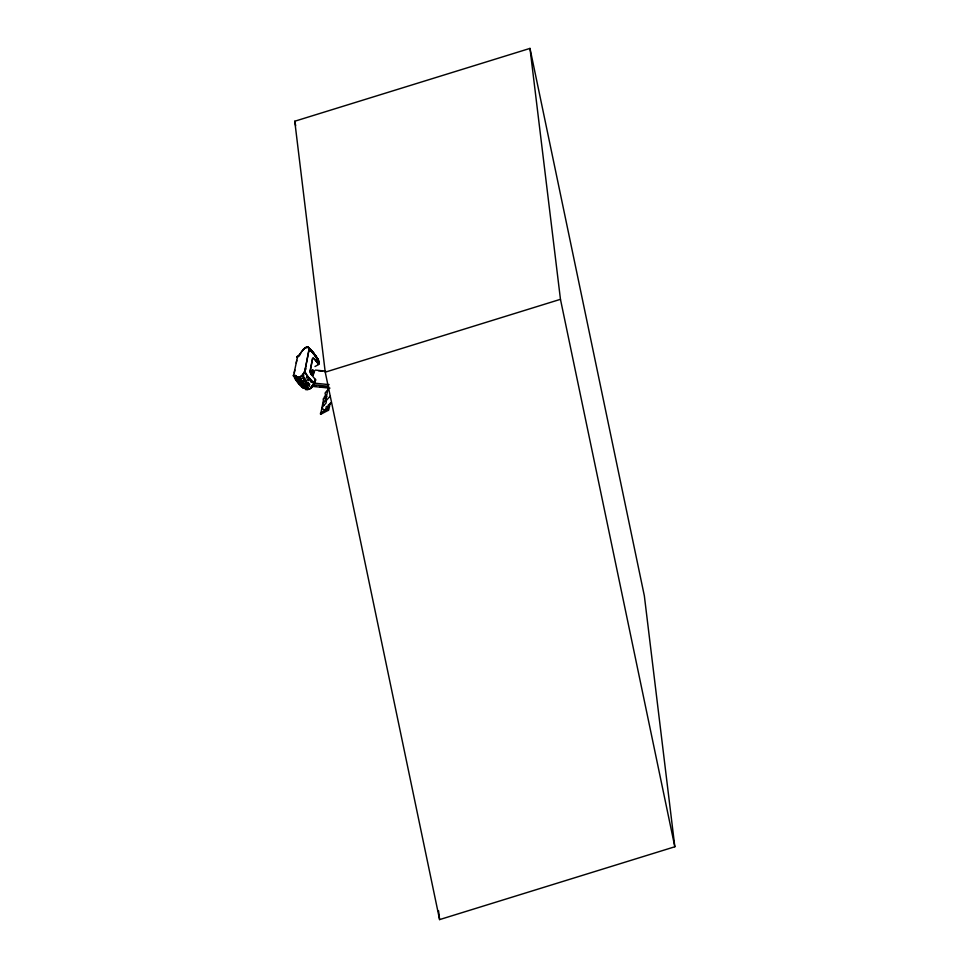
<?xml version="1.0" encoding="UTF-8"?>
<svg xmlns="http://www.w3.org/2000/svg" width="968" height="968" viewBox="0 0 968 968"><rect width="100%" height="100%" fill="white"/><g stroke="black" fill="none" stroke-linecap="round" stroke-linejoin="round"><path stroke-width="1.45" d="M293.643 375.899L293.969 375.741A3.388 1.319 -39 0 1 295.7 375.717L295.845 376.177A19.614 7.647 -39 0 0 297.527 377.556L299.245 377.326A4.078 1.585 -39 0 0 302.766 374.676L303.166 374.059A24.381 9.498 -39 0 0 304.956 370.466L309.082 349.448A24.333 9.486 -39 0 0 308.344 347.27L308.127 346.992A4.078 1.585 -39 0 0 307.086 346.992M304.448 386.656L302.101 384.248L303.202 385.772M310.74 349.533C311.067 350.803 310.401 349.581 309.228 348.468M311.805 351.154L310.958 350.271L314.951 355.752M298.023 378.621L297.781 378.04L298.144 378.645M315.895 356.72L315.29 355.788L315.665 356.418M314.661 354.603L312.652 351.735L313.535 352.618M305.295 388.737L305.464 389.656M309.216 350.936L309.276 348.976M318.593 362.504L317.879 358.983M308.974 350.973L309.01 349.605A24.381 9.498 -39 0 0 308.284 347.355M318.508 362.746L318.303 363.762L318.472 360.725L313.947 353.84M298.616 378.694L298.495 378.778M315.774 380.134L315.29 379.371M309.687 384.611L309.76 384.356M296.026 378.04L295.881 378.319M306.796 376.794L306.953 376.746M307.582 377.956L307.921 378.04M317.129 358.087L318.036 359.237A24.333 9.486 -39 0 1 318.774 361.427L318.726 364.44L314.588 359.297A2.916 1.125 61.2 0 0 312.591 358.777L310.208 371.131A2.916 1.125 61.2 0 0 311.587 374.798L315.266 379.468L314.152 383.038M296.317 378.96L296.22 379.214M317.673 358.85L317.117 358.075M302.234 383.449L301.931 383.122M312.858 386.038L311.829 387.273A3.993 1.561 -39 0 1 308.949 389.257L307.231 389.523A19.614 7.647 -39 0 1 305.344 387.732L305.271 387.587A3.436 1.343 -39 0 0 303.178 387.757L301.738 386.897A19.759 7.659 61.2 0 1 294.659 378.161L293.812 375.536L298.168 382.65M303.601 388.216L303.662 387.72A3.388 1.319 -39 0 1 305.392 387.696L305.392 387.744A3.424 1.331 -39 0 0 303.601 387.793L301.738 385.929M293.594 376.298L293.897 375.814A3.424 1.331 -39 0 1 295.651 375.778M294.345 372.753L294.877 369.994M296.208 363.121L296.74 360.362M296.886 356.539L297.14 357.398M302.96 387.865L303.299 387.115M312.785 370.175L311.672 373.418M313.233 375.233L314.007 371.978M314.176 372.244C315.471 368.397 313.1 373.829 312.918 375.257M330.003 403.813L328.709 410.081L320.674 414.316L323.433 400.062A1.694 1.416 10.9 0 1 323.953 398.187M325.188 409.452A1.863 0.907 42.1 0 1 323.494 409.452L323.239 409.282A2.178 1.815 10.9 0 1 322.755 406.693L325.877 403.245A1.706 1.416 10.9 0 0 325.575 401.284L328.334 387.019M325.599 410.226L326.361 406.439M328.212 405.035L327.39 409.282L328.273 410.444M320.674 414.316A1.694 1.416 10.9 0 1 321.195 412.441L327.789 408.919L329.108 404.418M297.612 356.781A3.388 1.319 -39 0 0 298.58 356.079A3.436 1.343 -39 0 1 297.551 356.781L297.091 357.64M306.711 377.992L306.36 377.641M306.699 389.777L306.759 388.725M310.752 387.006L310.74 386.97M303.855 375.318L303.722 375.064M309.034 380.739L309.143 380.63M309.796 349.218L310.111 349.46M305.779 368.869L304.835 371.47L305.815 373.382A19.759 7.659 61.2 0 0 312.833 382.106L314.152 383.171L312.277 386.522M293.207 375.366L293.449 376.032L297.636 356.478A3.388 1.319 -39 0 0 299.826 354.385L300.237 353.659A19.566 7.623 -39 0 1 302.318 350.622M309.252 388.942C306.977 386.45 311.055 390.007 307.037 389.39A19.614 7.647 -39 0 1 305.15 387.599L303.166 385.566M313.305 353.55L311.926 351.36M305.622 368.663L305.065 370.357M314.709 382.445L315.52 379.613L314.648 382.445A24.381 9.498 -39 0 1 312.785 386.063L312.422 386.631A4.078 1.585 -39 0 1 308.949 389.305L307.062 389.33M304.835 371.47L309.094 349.146L310.704 350.38M311.648 387.139L315.266 379.468M305.549 347.935L305.803 347.778A4.09 1.597 -39 0 1 306.566 347.355A4.005 1.561 -39 0 0 305.803 347.778L305.827 347.706M304.533 378.27L304.884 378.863L304.642 378.27M307.763 382.445L308.26 382.917L307.848 382.384M300.201 353.635L299.79 354.361A3.424 1.331 -39 0 1 297.636 356.478M329.483 406.536L328.563 407.25M303.117 374.035L302.137 375.306A3.993 1.561 -39 0 1 299.245 377.278L297.551 377.496M328.636 388.979L325.514 392.439A2.178 1.815 10.9 0 0 325.78 394.847M325.575 401.284L330.209 396.154M315.629 356.26L318.448 360.628L317.31 358.971A19.759 7.659 61.2 0 0 310.244 350.162M303.105 387.152L301.52 386.123M298.628 382.554L298.725 382.469M304.666 348.262L302.887 349.859L304.69 348.202M298.144 380.146L297.648 379.323L304.182 387.212L303.008 386.68M316.028 357.494L316.584 357.858L316.185 357.156M301.847 383.812L302.064 383.921M293.606 375.947L293.691 376.213A3.436 1.343 -39 0 1 295.797 376.044A19.614 7.647 -39 0 0 297.672 377.822L300.116 377.205A4.005 1.561 -39 0 0 302.27 375.572L303.262 374.314A24.357 9.498 -39 0 0 304.775 371.603L305.755 373.515M303.202 385.373L303.456 385.978M303.057 387.781L303.25 387.696A3.388 1.319 -39 0 1 305.21 387.563L304.569 386.861L305.452 387.103M307.243 347.137A4.09 1.597 -39 0 1 308.284 347.137L308.514 347.415A24.357 9.498 -39 0 1 309.155 348.976L308.586 348.565L312.047 351.844M314.975 366.521L318.811 364.428L318.702 361.488M312.325 370.115L312.192 370.187A1.839 0.714 61.2 0 1 312.628 370.26M302.923 387.515L301.544 386.426M306.396 388.483L305.126 387.49M302.815 381.682L300.842 379.226L306.396 386.099M302.56 381.755L308.175 387.902M293.715 376.225L293.873 376.116A3.388 1.319 -39 0 1 295.833 375.983M301.084 382.771C299.548 380.497 302.512 384.683 300.685 382.977M301.556 384.647L302.573 385.458L300.842 383.606L301.677 384.514M308.768 389.124L307.509 389.414M294.756 121.23L529.98 48.4L644.349 595.84L674.829 846.77L439.605 919.6L325.236 372.16L294.756 121.23L295.688 125.671M325.236 372.16L560.46 299.318L529.98 48.4M301.58 383.776L302.766 385.131L301.592 383.86M310.062 348.831L309.264 348.286L310.583 349.375M312.277 369.994L311.514 373.067L312.555 375.1M302.355 385.506L303.311 386.401L302.718 385.809M303.783 386.801L304.642 387.466M304.146 387.006L306.154 388.773M304.412 385.409L304.424 385.167M303.734 386.014L305.198 387.563M309.07 383.473L309.131 383.618M304.182 386.643L303.444 385.821M311.176 351.166L311.478 351.142M315.399 370.079L325.696 371.119M318.339 370.732L322.719 371.18M314.37 383.146L329.084 384.635M312.664 384.707L328.721 386.317M312.591 385.736L315.483 386.026M322.695 386.752L325.587 387.043M311.611 385.845L316.113 386.305M320.614 386.752L325.684 387.152M312.591 386.05L315.507 386.341M319.864 386.776L325.671 387.369M312.531 386.389L329.967 388.132M314.092 383.171L307.364 376.056M312.313 351.795L312.543 351.941M296.402 377.278L296.486 377.411M307.606 346.992L308.441 347.488M308.223 347.222L307.776 347.137A4.005 1.561 -39 0 0 307.195 347.209M317.589 358.789L317.117 358.644A4.09 1.597 -39 0 1 317.649 358.704L317.976 359.322M297.696 377.762L299.862 377.314L300.854 379.274M299.644 379.71L299.511 380.424L298.943 379.601M301.52 385.07L301.435 385.445M299.632 381.392L298.846 380.218L299.306 380.932M314.431 354.627L314.104 353.961M303.904 386.958L305.368 388.192M313.124 353.139L313.62 353.937M302.778 385.881L303.516 386.789M307.013 387.66L306.711 387.684M312.954 370.296L313.729 371.47M306.227 388.446L305.44 387.72M315.386 355.546L315.084 354.808L315.592 355.752M298.979 379.601L299.693 380.109M313.475 352.679L314.31 353.671M310.075 349.557L310.256 349.146M301.665 384.55L302.403 385.397M297.672 378.754L297.503 378.936M314.322 353.84L314.745 354.603M313.136 370.466L312.809 370.236A1.718 0.665 61.2 0 1 313.535 371.192M304.775 386.789L305.247 387.418M299.874 382.554L300.879 383.86M309.3 349.412L310.111 349.823L309.337 349.303M300.37 381.211L299.802 380.956M298.773 380.896L298.253 380.315M298.64 380.896L299.233 381.719M299.015 381.44L300.177 382.892M297.587 378.391L296.825 377.024M299.221 381.598L300.612 382.675L300.128 382.094M312.289 351.916L312.966 352.896M304.279 384.114L306.154 386.22M297.14 378.548L296.837 377.98L297.696 379.42M312.192 374.192L312.712 374.894M298.313 379.396L299.185 380.654L298.096 379.069M313.862 353.925L313.039 352.812L313.838 353.804M298.083 382.493L299.923 384.659M318.303 363.762L314.6 359.189A3.098 1.198 61.2 0 0 312.483 358.644L310.099 370.998A3.098 1.198 61.2 0 0 311.575 374.894M312.41 351.251L312.398 351.299M300.056 381.949L300.455 382.469L299.378 381.791M317.093 358.559L317.552 359.539L317.322 358.971M315.689 355.571L316.318 356.66L315.834 355.8M316.5 356.829L316.935 357.845M305.694 373.503L307.425 376.056M294.853 377.895L296.462 380.4M316.548 356.877L316.73 357.676M312.337 374.471L311.926 373.624M297.273 377.835L297.599 378.645M296.849 377.871L297.115 378.21M305.682 379.565L305.9 379.674M296.873 377.121L297.406 377.798M301.096 379.154L300.116 377.205A4.09 1.597 -39 0 0 302.899 374.955L303.299 374.326A24.394 9.511 -39 0 0 304.726 371.591M560.46 299.318L674.829 846.77M438.516 910.634L439.605 919.6M299.959 354.506A3.436 1.343 -39 0 1 299.741 354.82A3.388 1.319 -39 0 0 299.983 354.53A19.59 7.635 -39 0 1 300.419 353.768M300.842 353.066A19.59 7.635 -39 0 1 301.363 352.279M301.871 351.578A19.59 7.635 -39 0 1 302.476 350.767M316.778 358.959A4.078 1.585 -39 0 1 317.819 358.959M296.644 380.097A18.61 7.212 61.2 0 1 295.071 377.701M325.478 398.332A1.319 1.101 10.9 0 1 326.845 396.711M330.717 403.196A2.48 0.617 -56.2 0 1 329.592 403.91A2.48 0.617 -56.2 0 0 330.475 403.027M325.272 398.804A2.178 1.815 10.9 0 1 324.788 396.214C327.716 391.871 325.526 401.781 323.494 402.918A2.178 1.815 10.9 0 0 323.748 405.326M302.585 386.038L301.98 386.389L302.585 386.038M306.057 380.569L306.65 380.908L306.057 380.569M302.113 376.951L302.113 376.951M302.839 378.028L303.48 378.319L302.839 378.028M303.662 379.154L304.303 379.456L303.662 379.154M301.363 382.348L301.459 382.372M311.829 350.791L310.958 349.92L311.902 350.755M307.05 381.719L307.05 381.719M306.142 382.348L306.59 382.844L306.142 382.348M304.521 380.267L305.138 380.557L304.521 380.267M305.295 381.344L305.912 381.646L305.295 381.344M299.959 383.461L299.281 383.739L299.959 383.461M304.872 386.038L305.138 386.631L304.944 385.99M303.02 384.49L303.032 384.429M306.941 383.364L307.522 383.655L306.941 383.364M307.788 384.284L308.368 384.574L307.788 384.284M305.707 383.146L305.198 383.643L305.707 383.146M305.961 384.151L306.408 384.611L305.961 384.151M306.796 385.107L307.34 385.445L306.796 385.107M308.127 385.99L308.139 386.063M308.961 386.825L308.961 386.825M301.677 377.617L301.677 377.617M302.452 378.815L302.452 378.815M303.238 379.976L303.238 379.976M308.586 385.191L309.143 385.47L308.586 385.191M309.385 386.063L309.506 386.196M303.541 381.041L303.976 381.549L303.625 380.944M310.982 386.099L310.982 386.099M295.373 376.77L294.792 377.048L295.373 376.77M300.249 379.589L300.552 380.194L300.249 379.589M300.927 380.787L301.145 381.465L300.927 380.787M310.873 381.719L311.478 382.045L310.873 381.719M312.64 371.809L313.245 373.551L312.688 371.712M307.969 379.746L308.489 380.206L307.969 379.746M299.656 378.282L299.85 378.996L299.656 378.282M302.827 375.971L303.432 376.395L302.827 375.971M303.649 377.145L304.23 377.593L303.649 377.145M303.637 349.412L303.044 350.053L303.649 349.351M308.272 347.827L309.07 348.553L308.272 347.827M308.526 347.512L309.337 348.214L308.526 347.512M313.91 371.7L313.91 371.7M298.918 355.776A3.388 1.319 -39 0 0 299.511 355.159A3.436 1.343 -39 0 1 298.87 355.776M306.372 347.282A3.993 1.561 -39 0 0 304.896 348.093A4.078 1.585 -39 0 1 306.408 347.209"/></g></svg>
